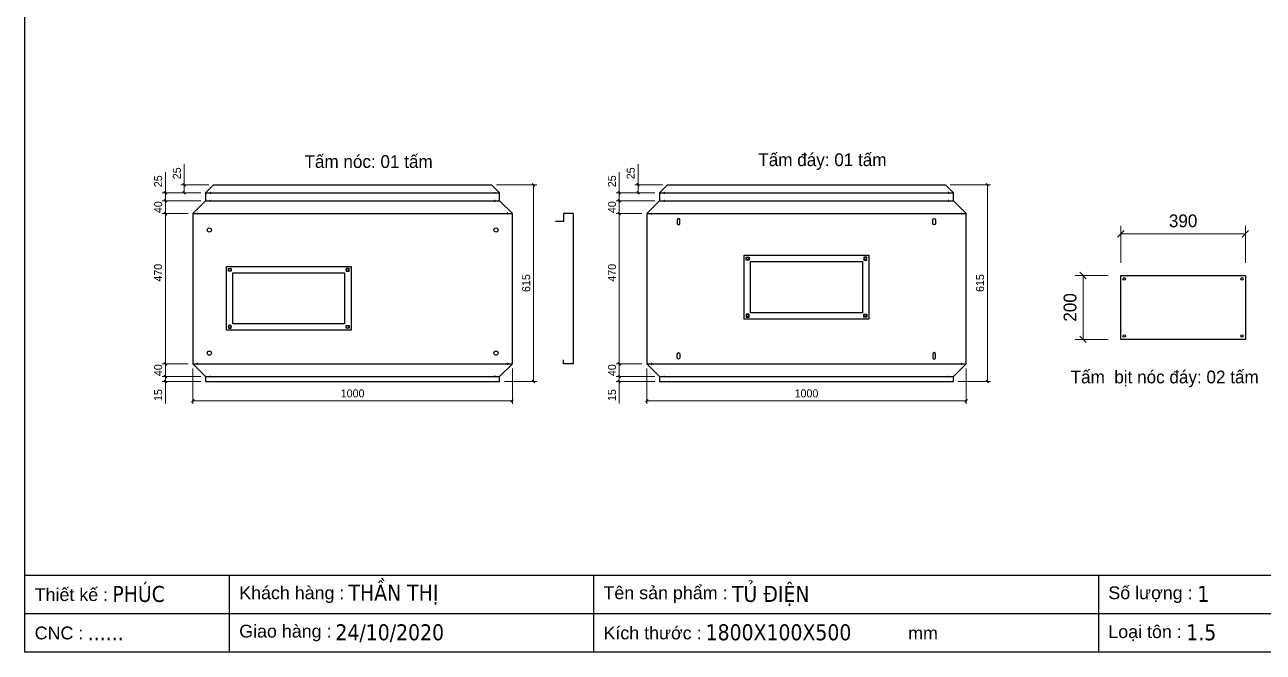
# Model space of a CAD drawing. Header units: millimetres. Extents: x 0 to 5940, y 0 to 4200.
# Drawn here: x 0 to 3876, y 0 to 1963 of the extents above; entities that cross this region are included whole.
import ezdxf
from ezdxf.enums import TextEntityAlignment as Align

# ---------------------------------------------------------------- set-up
doc = ezdxf.new("R2010")
doc.units = ezdxf.units.MM
doc.layers.add('CNC', color=7, linetype='Continuous')
doc.layers.add('DIM', color=253, linetype='Continuous')
doc.styles.add('Arial', font='arial.ttf')
doc.styles.add('Tahoma (Input Text)', font='tahoma.ttf')
doc.dimstyles.new('Dim-25', dxfattribs={"dimtxt": 25, "dimasz": 8, "dimexe": 10, "dimexo": 15, "dimgap": 10, "dimtad": 1, "dimdec": 0, "dimtxsty": 'Standard', "dimblk": 'OBLIQUE', "dimcen": 10, "dimclrd": 5, "dimclre": 5, "dimclrt": 3, "dimazin": 3, "dimtfac": 1, "dimtdec": 0, "dimtmove": 0, "dimatfit": 3, "dimldrblk": 'OBLIQUE', "dimlwd": 9, "dimlwe": 9})
doc.dimstyles.new('Dim-40', dxfattribs={"dimtxt": 40, "dimasz": 20, "dimexe": 25, "dimexo": 40, "dimgap": 20, "dimtad": 1, "dimdec": 0, "dimtxsty": 'Standard', "dimblk": 'OBLIQUE', "dimcen": 15, "dimclrd": 5, "dimclre": 5, "dimclrt": 3, "dimazin": 3, "dimtfac": 1, "dimtdec": 0, "dimtmove": 0, "dimatfit": 3, "dimldrblk": 'ARCHTICK', "dimlwd": 9, "dimlwe": 9})

# ---------------------------------------------------------------- blocks, each defined once
blk = doc.blocks.new('khungtenAsean2')
at = {"color": 7}
for p, q in [((2970, -1980), (0, -1980)), ((320, -1980), (320, -2100)), ((890, -1980), (890, -2100)), ((1680, -1980), (1680, -2100)), ((2020, -2040), (0, -2040))]:
    blk.add_line(p, q, dxfattribs=at)
blk.add_lwpolyline([(0, 0), (2970, 0), (2970, -2100), (0, -2100)], close=True, dxfattribs=at)
at = {"color": 2, "char_height": 20, "width": 917.634, "attachment_point": 4, "style": 'Arial'}
for s, insert in [('  Khách hàng :', (320, -2010)), ('  Tên sản phẩm :', (890, -2010)), ('  Số lượng :', (1680, -2010)), ('  Thiết kế :', (0, -2010)), ('  CNC :', (0, -2070)), ('  Giao hàng :', (320, -2070)), ('  Kích thước :', (890, -2070)), ('mm', (1382.3, -2070)), ('  Loại tôn :', (1680, -2070))]:
    blk.add_mtext(s, dxfattribs=dict(at, insert=insert))
at = {"color": 1, "style": 'Tahoma (Input Text)', "flags": 8}
for tag, p in [('#01', (137.1, -2021.3)), ('#03', (506.6, -2019.3)), ('#05', (1106.6, -2021.3)), ('#07', (1834.7, -2021.3)), ('#09', (2146.7, -2021.3)), ('#02', (98.5, -2081.3)), ('#04', (486.1, -2081.3)), ('#06', (1065.3, -2081.3)), ('#08', (1817.4, -2081.3)), ('#10', (2146.7, -2081.3))]:
    blk.add_attdef(tag, p, '', height=25, dxfattribs=at)
blk.add_attdef('#11', text='', height=25, dxfattribs=at).set_placement((2915, -2067.3), align=Align.CENTER)
blk = doc.blocks.new('*D22')
at = {"color": 0, "linetype": 'ByBlock', "lineweight": -2}
for p, q in [((530, 791), (522, 783)), ((1522, 783), (1530, 791))]:
    blk.add_line(p, q, dxfattribs=at)
at = {"layer": 'Defpoints', "color": 0, "transparency": 16777216}
for p in [(526, 902.5), (1526, 902.5), (1526, 787)]:
    blk.add_point(p, dxfattribs=at)
at = {"layer": 'DIM', "color": 5, "lineweight": 9, "transparency": 16777216}
for p, q in [((526, 887.5), (526, 777)), ((1526, 887.5), (1526, 777)), ((526, 787), (1526, 787))]:
    blk.add_line(p, q, dxfattribs=at)
at = {"layer": 'DIM', "color": 3, "transparency": 16777216, "insert": (1026, 809.8), "char_height": 25, "attachment_point": 5}
blk.add_mtext('1000', dxfattribs=at)
blk = doc.blocks.new('_Oblique')
at = {"color": 0, "linetype": 'ByBlock', "lineweight": -2}
blk.add_line((-0.5, -0.5), (0.5, 0.5), dxfattribs=at)
blk = doc.blocks.new('*D23')
at = {"color": 0, "linetype": 'ByBlock', "lineweight": -2}
for p, q in [((444.3, 1368.5), (436.3, 1376.5)), ((436.3, 906.5), (444.3, 898.5))]:
    blk.add_line(p, q, dxfattribs=at)
at = {"layer": 'Defpoints', "color": 0, "transparency": 16777216}
for p in [(526, 1372.5), (440.3, 902.5), (526, 902.5)]:
    blk.add_point(p, dxfattribs=at)
at = {"layer": 'DIM', "color": 5, "lineweight": 9, "transparency": 16777216}
for p, q in [((511, 1372.5), (430.3, 1372.5)), ((440.3, 1372.5), (440.3, 902.5)), ((511, 902.5), (430.3, 902.5))]:
    blk.add_line(p, q, dxfattribs=at)
at = {"layer": 'DIM', "color": 3, "transparency": 16777216, "insert": (417.5, 1187.5), "char_height": 25, "attachment_point": 5, "rotation": 90}
blk.add_mtext('470', dxfattribs=at)
blk = doc.blocks.new('*D24')
at = {"color": 0, "linetype": 'ByBlock', "lineweight": -2}
for p, q in [((444.3, 898.5), (436.3, 906.5)), ((436.3, 866.5), (444.3, 858.5))]:
    blk.add_line(p, q, dxfattribs=at)
at = {"layer": 'Defpoints', "color": 0, "transparency": 16777216}
for p in [(526, 902.5), (440.3, 862.5), (566, 862.5)]:
    blk.add_point(p, dxfattribs=at)
at = {"layer": 'DIM', "color": 5, "lineweight": 9, "transparency": 16777216}
for p, q in [((511, 902.5), (430.3, 902.5)), ((440.3, 902.5), (440.3, 862.5)), ((551, 862.5), (430.3, 862.5))]:
    blk.add_line(p, q, dxfattribs=at)
at = {"layer": 'DIM', "color": 3, "transparency": 16777216, "insert": (417.5, 882.5), "char_height": 25, "attachment_point": 5, "rotation": 90}
blk.add_mtext('40', dxfattribs=at)
blk = doc.blocks.new('*D25')
at = {"color": 0, "linetype": 'ByBlock', "lineweight": -2}
for p, q in [((436.3, 866.5), (444.3, 858.5)), ((444.3, 843.5), (436.3, 851.5))]:
    blk.add_line(p, q, dxfattribs=at)
at = {"layer": 'Defpoints', "color": 0, "transparency": 16777216}
for p in [(566, 862.5), (440.3, 847.5), (566, 847.5)]:
    blk.add_point(p, dxfattribs=at)
at = {"layer": 'DIM', "color": 5, "lineweight": 9, "transparency": 16777216}
for p, q in [((551, 862.5), (430.3, 862.5)), ((440.3, 862.5), (440.3, 870.5)), ((440.3, 862.5), (440.3, 847.5)), ((551, 847.5), (430.3, 847.5)), ((440.3, 847.5), (440.3, 777.8))]:
    blk.add_line(p, q, dxfattribs=at)
at = {"layer": 'DIM', "color": 3, "transparency": 16777216, "insert": (417.5, 804.6), "char_height": 25, "attachment_point": 5, "rotation": 90}
blk.add_mtext('15', dxfattribs=at)
blk = doc.blocks.new('*D26')
at = {"color": 0, "linetype": 'ByBlock', "lineweight": -2}
for p, q in [((1596.2, 1458.5), (1588.2, 1466.5)), ((1588.2, 851.5), (1596.2, 843.5))]:
    blk.add_line(p, q, dxfattribs=at)
at = {"layer": 'Defpoints', "color": 0, "transparency": 16777216}
for p in [(1461, 1462.5), (1486, 847.5), (1592.2, 847.5)]:
    blk.add_point(p, dxfattribs=at)
at = {"layer": 'DIM', "color": 5, "lineweight": 9, "transparency": 16777216}
for p, q in [((1476, 1462.5), (1602.2, 1462.5)), ((1592.2, 1462.5), (1592.2, 847.5)), ((1501, 847.5), (1602.2, 847.5))]:
    blk.add_line(p, q, dxfattribs=at)
at = {"layer": 'DIM', "color": 3, "transparency": 16777216, "insert": (1569.4, 1155), "char_height": 25, "attachment_point": 5, "rotation": 90}
blk.add_mtext('615', dxfattribs=at)
blk = doc.blocks.new('*D27')
at = {"color": 0, "linetype": 'ByBlock', "lineweight": -2}
for p, q in [((444.3, 1408.5), (436.3, 1416.5)), ((436.3, 1376.5), (444.3, 1368.5))]:
    blk.add_line(p, q, dxfattribs=at)
at = {"layer": 'Defpoints', "color": 0, "transparency": 16777216}
for p in [(440.3, 1412.5), (566, 1412.5), (526, 1372.5)]:
    blk.add_point(p, dxfattribs=at)
at = {"layer": 'DIM', "color": 5, "lineweight": 9, "transparency": 16777216}
for p, q in [((551, 1412.5), (430.3, 1412.5)), ((440.3, 1372.5), (440.3, 1412.5)), ((511, 1372.5), (430.3, 1372.5))]:
    blk.add_line(p, q, dxfattribs=at)
at = {"layer": 'DIM', "color": 3, "transparency": 16777216, "insert": (417.5, 1392.5), "char_height": 25, "attachment_point": 5, "rotation": 90}
blk.add_mtext('40', dxfattribs=at)
blk = doc.blocks.new('f3daunguoc')
at = {"layer": 'CNC', "color": 2, "lineweight": -3}
blk.add_circle((0, 0), 1.5, dxfattribs=at)
blk = doc.blocks.new('f2dauxuoi')
at = {"layer": 'CNC', "color": 2, "lineweight": -3}
blk.add_circle((0, 0), 1, dxfattribs=at)
blk = doc.blocks.new('*D28')
at = {"color": 0, "linetype": 'ByBlock', "lineweight": -2}
for p, q in [((444.3, 1433.5), (436.3, 1441.5)), ((436.3, 1416.5), (444.3, 1408.5))]:
    blk.add_line(p, q, dxfattribs=at)
at = {"layer": 'Defpoints', "color": 0, "transparency": 16777216}
for p in [(440.3, 1437.5), (566, 1437.5), (566, 1412.5)]:
    blk.add_point(p, dxfattribs=at)
at = {"layer": 'DIM', "color": 5, "lineweight": 9, "transparency": 16777216}
for p, q in [((440.3, 1437.5), (440.3, 1501.9)), ((551, 1437.5), (430.3, 1437.5)), ((440.3, 1412.5), (440.3, 1437.5)), ((551, 1412.5), (430.3, 1412.5))]:
    blk.add_line(p, q, dxfattribs=at)
at = {"layer": 'DIM', "color": 3, "transparency": 16777216, "insert": (417.5, 1473.7), "char_height": 25, "attachment_point": 5, "rotation": 90}
blk.add_mtext('25', dxfattribs=at)
blk = doc.blocks.new('*D29')
at = {"color": 0, "linetype": 'ByBlock', "lineweight": -2}
for p, q in [((502.9, 1458.5), (494.9, 1466.5)), ((494.9, 1441.5), (502.9, 1433.5))]:
    blk.add_line(p, q, dxfattribs=at)
at = {"layer": 'Defpoints', "color": 0, "transparency": 16777216}
for p in [(498.9, 1462.5), (566, 1437.5), (591, 1462.5)]:
    blk.add_point(p, dxfattribs=at)
at = {"layer": 'DIM', "color": 5, "lineweight": 9, "transparency": 16777216}
for p, q in [((498.9, 1462.5), (498.9, 1526.9)), ((576, 1462.5), (488.9, 1462.5)), ((551, 1437.5), (488.9, 1437.5)), ((498.9, 1437.5), (498.9, 1462.5))]:
    blk.add_line(p, q, dxfattribs=at)
at = {"layer": 'DIM', "color": 3, "transparency": 16777216, "insert": (476.1, 1498.7), "char_height": 25, "attachment_point": 5, "rotation": 90}
blk.add_mtext('25', dxfattribs=at)
blk = doc.blocks.new('*D30')
at = {"color": 0, "linetype": 'ByBlock', "lineweight": -2}
for p, q in [((1950.3, 791), (1942.3, 783)), ((2942.3, 783), (2950.3, 791))]:
    blk.add_line(p, q, dxfattribs=at)
at = {"layer": 'Defpoints', "color": 0, "transparency": 16777216}
for p in [(1946.3, 902.5), (2946.3, 902.5), (2946.3, 787)]:
    blk.add_point(p, dxfattribs=at)
at = {"layer": 'DIM', "color": 5, "lineweight": 9, "transparency": 16777216}
for p, q in [((1946.3, 887.5), (1946.3, 777)), ((2946.3, 887.5), (2946.3, 777)), ((1946.3, 787), (2946.3, 787))]:
    blk.add_line(p, q, dxfattribs=at)
at = {"layer": 'DIM', "color": 3, "transparency": 16777216, "insert": (2446.3, 809.8), "char_height": 25, "attachment_point": 5}
blk.add_mtext('1000', dxfattribs=at)
blk = doc.blocks.new('*D31')
at = {"color": 0, "linetype": 'ByBlock', "lineweight": -2}
for p, q in [((1864.6, 1368.5), (1856.6, 1376.5)), ((1856.6, 906.5), (1864.6, 898.5))]:
    blk.add_line(p, q, dxfattribs=at)
at = {"layer": 'Defpoints', "color": 0, "transparency": 16777216}
for p in [(1946.3, 1372.5), (1860.6, 902.5), (1946.3, 902.5)]:
    blk.add_point(p, dxfattribs=at)
at = {"layer": 'DIM', "color": 5, "lineweight": 9, "transparency": 16777216}
for p, q in [((1931.3, 1372.5), (1850.6, 1372.5)), ((1860.6, 1372.5), (1860.6, 902.5)), ((1931.3, 902.5), (1850.6, 902.5))]:
    blk.add_line(p, q, dxfattribs=at)
at = {"layer": 'DIM', "color": 3, "transparency": 16777216, "insert": (1837.8, 1187.5), "char_height": 25, "attachment_point": 5, "rotation": 90}
blk.add_mtext('470', dxfattribs=at)
blk = doc.blocks.new('*D32')
at = {"color": 0, "linetype": 'ByBlock', "lineweight": -2}
for p, q in [((1864.6, 898.5), (1856.6, 906.5)), ((1856.6, 866.5), (1864.6, 858.5))]:
    blk.add_line(p, q, dxfattribs=at)
at = {"layer": 'Defpoints', "color": 0, "transparency": 16777216}
for p in [(1946.3, 902.5), (1860.6, 862.5), (1986.3, 862.5)]:
    blk.add_point(p, dxfattribs=at)
at = {"layer": 'DIM', "color": 5, "lineweight": 9, "transparency": 16777216}
for p, q in [((1931.3, 902.5), (1850.6, 902.5)), ((1860.6, 902.5), (1860.6, 862.5)), ((1971.3, 862.5), (1850.6, 862.5))]:
    blk.add_line(p, q, dxfattribs=at)
at = {"layer": 'DIM', "color": 3, "transparency": 16777216, "insert": (1837.8, 882.5), "char_height": 25, "attachment_point": 5, "rotation": 90}
blk.add_mtext('40', dxfattribs=at)
blk = doc.blocks.new('*D33')
at = {"color": 0, "linetype": 'ByBlock', "lineweight": -2}
for p, q in [((1856.6, 866.5), (1864.6, 858.5)), ((1864.6, 843.5), (1856.6, 851.5))]:
    blk.add_line(p, q, dxfattribs=at)
at = {"layer": 'Defpoints', "color": 0, "transparency": 16777216}
for p in [(1986.3, 862.5), (1860.6, 847.5), (1986.3, 847.5)]:
    blk.add_point(p, dxfattribs=at)
at = {"layer": 'DIM', "color": 5, "lineweight": 9, "transparency": 16777216}
for p, q in [((1971.3, 862.5), (1850.6, 862.5)), ((1860.6, 862.5), (1860.6, 870.5)), ((1860.6, 862.5), (1860.6, 847.5)), ((1971.3, 847.5), (1850.6, 847.5)), ((1860.6, 847.5), (1860.6, 777.8))]:
    blk.add_line(p, q, dxfattribs=at)
at = {"layer": 'DIM', "color": 3, "transparency": 16777216, "insert": (1837.8, 804.6), "char_height": 25, "attachment_point": 5, "rotation": 90}
blk.add_mtext('15', dxfattribs=at)
blk = doc.blocks.new('*D34')
at = {"color": 0, "linetype": 'ByBlock', "lineweight": -2}
for p, q in [((3016.5, 1458.5), (3008.5, 1466.5)), ((3008.5, 851.5), (3016.5, 843.5))]:
    blk.add_line(p, q, dxfattribs=at)
at = {"layer": 'Defpoints', "color": 0, "transparency": 16777216}
for p in [(2881.3, 1462.5), (2906.3, 847.5), (3012.5, 847.5)]:
    blk.add_point(p, dxfattribs=at)
at = {"layer": 'DIM', "color": 5, "lineweight": 9, "transparency": 16777216}
for p, q in [((2896.3, 1462.5), (3022.5, 1462.5)), ((3012.5, 1462.5), (3012.5, 847.5)), ((2921.3, 847.5), (3022.5, 847.5))]:
    blk.add_line(p, q, dxfattribs=at)
at = {"layer": 'DIM', "color": 3, "transparency": 16777216, "insert": (2989.7, 1155), "char_height": 25, "attachment_point": 5, "rotation": 90}
blk.add_mtext('615', dxfattribs=at)
blk = doc.blocks.new('*D35')
at = {"color": 0, "linetype": 'ByBlock', "lineweight": -2}
for p, q in [((1864.6, 1408.5), (1856.6, 1416.5)), ((1856.6, 1376.5), (1864.6, 1368.5))]:
    blk.add_line(p, q, dxfattribs=at)
at = {"layer": 'Defpoints', "color": 0, "transparency": 16777216}
for p in [(1860.6, 1412.5), (1986.3, 1412.5), (1946.3, 1372.5)]:
    blk.add_point(p, dxfattribs=at)
at = {"layer": 'DIM', "color": 5, "lineweight": 9, "transparency": 16777216}
for p, q in [((1971.3, 1412.5), (1850.6, 1412.5)), ((1860.6, 1372.5), (1860.6, 1412.5)), ((1931.3, 1372.5), (1850.6, 1372.5))]:
    blk.add_line(p, q, dxfattribs=at)
at = {"layer": 'DIM', "color": 3, "transparency": 16777216, "insert": (1837.8, 1392.5), "char_height": 25, "attachment_point": 5, "rotation": 90}
blk.add_mtext('40', dxfattribs=at)
blk = doc.blocks.new('*D36')
at = {"color": 0, "linetype": 'ByBlock', "lineweight": -2}
for p, q in [((1864.6, 1433.5), (1856.6, 1441.5)), ((1856.6, 1416.5), (1864.6, 1408.5))]:
    blk.add_line(p, q, dxfattribs=at)
at = {"layer": 'Defpoints', "color": 0, "transparency": 16777216}
for p in [(1860.6, 1437.5), (1986.3, 1437.5), (1986.3, 1412.5)]:
    blk.add_point(p, dxfattribs=at)
at = {"layer": 'DIM', "color": 5, "lineweight": 9, "transparency": 16777216}
for p, q in [((1860.6, 1437.5), (1860.6, 1501.9)), ((1971.3, 1437.5), (1850.6, 1437.5)), ((1860.6, 1412.5), (1860.6, 1437.5)), ((1971.3, 1412.5), (1850.6, 1412.5))]:
    blk.add_line(p, q, dxfattribs=at)
at = {"layer": 'DIM', "color": 3, "transparency": 16777216, "insert": (1837.8, 1473.7), "char_height": 25, "attachment_point": 5, "rotation": 90}
blk.add_mtext('25', dxfattribs=at)
blk = doc.blocks.new('*D37')
at = {"color": 0, "linetype": 'ByBlock', "lineweight": -2}
for p, q in [((1923.2, 1458.5), (1915.2, 1466.5)), ((1915.2, 1441.5), (1923.2, 1433.5))]:
    blk.add_line(p, q, dxfattribs=at)
at = {"layer": 'Defpoints', "color": 0, "transparency": 16777216}
for p in [(1919.2, 1462.5), (1986.3, 1437.5), (2011.3, 1462.5)]:
    blk.add_point(p, dxfattribs=at)
at = {"layer": 'DIM', "color": 5, "lineweight": 9, "transparency": 16777216}
for p, q in [((1919.2, 1462.5), (1919.2, 1526.9)), ((1996.3, 1462.5), (1909.2, 1462.5)), ((1971.3, 1437.5), (1909.2, 1437.5)), ((1919.2, 1437.5), (1919.2, 1462.5))]:
    blk.add_line(p, q, dxfattribs=at)
at = {"layer": 'DIM', "color": 3, "transparency": 16777216, "insert": (1896.4, 1498.7), "char_height": 25, "attachment_point": 5, "rotation": 90}
blk.add_mtext('25', dxfattribs=at)
blk = doc.blocks.new('ovan8.5x20')
at = {"layer": 'CNC', "color": 2, "lineweight": -3}
for p, q in [((5.7, 4.2), (-5.8, 4.2)), ((-5.8, -4.2), (5.7, -4.2))]:
    blk.add_line(p, q, dxfattribs=at)
for centre, start, end in [((-5.8, 0), 90, 270), ((5.7, 0), 270, 90)]:
    blk.add_arc(centre, 4.25, start, end, dxfattribs=at)
blk = doc.blocks.new('*D55')
at = {"color": 0, "linetype": 'ByBlock', "lineweight": -2}
for p, q in [((3440.1, 1319.3), (3420.1, 1299.3)), ((3810.1, 1299.3), (3830.1, 1319.3))]:
    blk.add_line(p, q, dxfattribs=at)
at = {"layer": 'Defpoints', "color": 0, "transparency": 16777216}
for p in [(3820.1, 1309.3), (3430.1, 1178.9), (3820.1, 1178.9)]:
    blk.add_point(p, dxfattribs=at)
at = {"layer": 'DIM', "color": 5, "lineweight": 9, "transparency": 16777216}
for p, q in [((3430.1, 1218.9), (3430.1, 1334.3)), ((3820.1, 1218.9), (3820.1, 1334.3)), ((3430.1, 1309.3), (3820.1, 1309.3))]:
    blk.add_line(p, q, dxfattribs=at)
at = {"layer": 'DIM', "color": 3, "transparency": 16777216, "insert": (3625.1, 1349.7), "char_height": 40, "attachment_point": 5}
blk.add_mtext('390', dxfattribs=at)
blk = doc.blocks.new('_ArchTick')
at = {"color": 0, "const_width": 0.15}
blk.add_lwpolyline([(-0.5, -0.5), (0.5, 0.5)], dxfattribs=at)
blk = doc.blocks.new('*D56')
at = {"color": 0, "linetype": 'ByBlock', "lineweight": -2}
for p, q in [((3321.8, 1168.9), (3301.8, 1188.9)), ((3301.8, 988.9), (3321.8, 968.9))]:
    blk.add_line(p, q, dxfattribs=at)
at = {"layer": 'Defpoints', "color": 0, "transparency": 16777216}
for p in [(3430.1, 1178.9), (3311.8, 978.9), (3430.1, 978.9)]:
    blk.add_point(p, dxfattribs=at)
at = {"layer": 'DIM', "color": 5, "lineweight": 9, "transparency": 16777216}
for p, q in [((3390.1, 1178.9), (3286.8, 1178.9)), ((3311.8, 1178.9), (3311.8, 978.9)), ((3390.1, 978.9), (3286.8, 978.9))]:
    blk.add_line(p, q, dxfattribs=at)
at = {"layer": 'DIM', "color": 3, "transparency": 16777216, "insert": (3271.4, 1078.9), "char_height": 40, "attachment_point": 5, "rotation": 90}
blk.add_mtext('200', dxfattribs=at)

msp = doc.modelspace()

# ---------------------------------------------------------------- linework, layer by layer
at = {"color": 7}
for p, q in [((566, 1437.5), (591, 1462.5)), ((566, 1437.5), (1486, 1437.5)), ((591, 1462.5), (1461, 1462.5)), ((1486, 1437.5), (1461, 1462.5)), ((1986.3, 1437.5), (2011.3, 1462.5)), ((1986.3, 1437.5), (2906.3, 1437.5)), ((2011.3, 1462.5), (2881.3, 1462.5)), ((2906.3, 1437.5), (2881.3, 1462.5)), ((566, 1412.5), (526, 1372.5)), ((566, 1412.5), (1486, 1412.5)), ((1486, 1412.5), (1526, 1372.5)), ((1986.3, 1412.5), (1946.3, 1372.5)), ((1986.3, 1412.5), (2906.3, 1412.5)), ((2906.3, 1412.5), (2946.3, 1372.5)), ((526, 1372.5), (1526, 1372.5)), ((1716.4, 1372.5), (1686.4, 1372.5)), ((1686.4, 1372.5), (1686.4, 1347.5)), ((1716.4, 1372.5), (1716.4, 902.5)), ((1946.3, 1372.5), (2946.3, 1372.5)), ((1686.4, 1347.5), (1661.4, 1347.5)), ((526, 902.5), (1526, 902.5)), ((526, 902.5), (566, 862.5)), ((1526, 902.5), (1486, 862.5)), ((1686.4, 902.5), (1686.4, 914.5)), ((1716.4, 902.5), (1686.4, 902.5)), ((1946.3, 902.5), (2946.3, 902.5)), ((1946.3, 902.5), (1986.3, 862.5)), ((2946.3, 902.5), (2906.3, 862.5)), ((566, 862.5), (1486, 862.5)), ((1986.3, 862.5), (2906.3, 862.5))]:
    msp.add_line(p, q, dxfattribs=at)
for points in [[(566, 1437.5), (566, 1412.5)], [(1486, 1412.5), (1486, 1437.5)], [(1986.3, 1437.5), (1986.3, 1412.5)], [(2906.3, 1412.5), (2906.3, 1437.5)], [(526, 1372.5), (526, 902.5)], [(1526, 902.5), (1526, 1372.5)], [(1946.3, 1372.5), (1946.3, 902.5)], [(2946.3, 902.5), (2946.3, 1372.5)], [(566, 862.5), (566, 847.5), (1486, 847.5), (1486, 862.5)], [(1986.3, 862.5), (1986.3, 847.5), (2906.3, 847.5), (2906.3, 862.5)]]:
    msp.add_lwpolyline(points, dxfattribs=at)
for points in [[(2251.3, 1242.5), (2641.3, 1242.5), (2641.3, 1042.5), (2251.3, 1042.5)], [(631, 1207.5), (1021, 1207.5), (1021, 1007.5), (631, 1007.5)], [(3430.1, 1178.9), (3820.1, 1178.9), (3820.1, 978.9), (3430.1, 978.9)]]:
    msp.add_lwpolyline(points, close=True, dxfattribs=at)
at = {"color": 2}
for points in [[(2266.6, 1227.2), (2257.6, 1227.2), (2257.6, 1236.2), (2266.6, 1236.2)], [(2271.3, 1222.5), (2621.3, 1222.5), (2621.3, 1062.5), (2271.3, 1062.5)], [(2626.1, 1227.2), (2635.1, 1227.2), (2635.1, 1236.2), (2626.1, 1236.2)], [(646.2, 1192.2), (637.2, 1192.2), (637.2, 1201.2), (646.2, 1201.2)], [(651, 1187.5), (1001, 1187.5), (1001, 1027.5), (651, 1027.5)], [(1005.7, 1192.2), (1014.7, 1192.2), (1014.7, 1201.2), (1005.7, 1201.2)], [(2266.6, 1057.7), (2257.6, 1057.7), (2257.6, 1048.7), (2266.6, 1048.7)], [(2626.1, 1057.7), (2635.1, 1057.7), (2635.1, 1048.7), (2626.1, 1048.7)], [(646.2, 1022.7), (637.2, 1022.7), (637.2, 1013.7), (646.2, 1013.7)], [(1005.7, 1022.7), (1014.7, 1022.7), (1014.7, 1013.7), (1005.7, 1013.7)]]:
    msp.add_lwpolyline(points, close=True, dxfattribs=at)
for centre in [(577.5, 1321), (1474.5, 1321), (577.5, 936), (1474.5, 936)]:
    msp.add_circle(centre, 6.5, dxfattribs=at)
at = {"color": 7}
for centre in [(2262.1, 1231.7), (2630.6, 1231.7), (641.7, 1196.7), (1010.2, 1196.7), (3440.9, 1168.1), (3809.4, 1168.1), (2262.1, 1053.2), (2630.6, 1053.2), (641.7, 1018.2), (1010.2, 1018.2), (3440.9, 989.6), (3809.4, 989.6)]:
    msp.add_circle(centre, 4, dxfattribs=at)

# ---------------------------------------------------------------- block references
ref = msp.add_blockref('khungtenAsean2', (0, 4200), dxfattribs=dict(at, xscale=2, yscale=2, zscale=2))
ref.add_attrib('#08', '1.5', (3634.9, 37.4), dxfattribs={"color": 1, "height": 50, "style": 'Tahoma (Input Text)'})
ref.add_attrib('#07', '1', (3669.4, 157.4), dxfattribs={"color": 1, "height": 50, "style": 'Tahoma (Input Text)'})
ref.add_attrib('#06', '1800X100X500', (2130.7, 37.4), dxfattribs={"color": 1, "height": 50, "style": 'Tahoma (Input Text)'})
ref.add_attrib('#05', 'TỦ ĐIỆN', (2213.3, 157.4), dxfattribs={"color": 1, "height": 50, "style": 'Tahoma (Input Text)'})
ref.add_attrib('#04', '24/10/2020', (972.2, 37.4), dxfattribs={"color": 1, "height": 50, "style": 'Tahoma (Input Text)'})
ref.add_attrib('#03', 'THẦN THỊ', (1013.1, 161.4), dxfattribs={"color": 1, "height": 50, "style": 'Tahoma (Input Text)'})
ref.add_attrib('#02', '......', (196.9, 37.4), dxfattribs={"color": 1, "height": 50, "style": 'Tahoma (Input Text)'})
ref.add_attrib('#01', 'PHÚC', (274.1, 157.4), dxfattribs={"color": 1, "height": 50, "style": 'Tahoma (Input Text)'})
at = {"lineweight": -3, "xscale": -1, "rotation": 90}
for name, p in [('f2dauxuoi', (581, 1437.5)), ('f3daunguoc', (2001.3, 1437.5)), ('f3daunguoc', (2891.3, 1437.5)), ('f3daunguoc', (1471, 1412.5)), ('f2dauxuoi', (2001.3, 1412.5)), ('f2dauxuoi', (2891.3, 1412.5)), ('f3daunguoc', (1511, 1372.5)), ('f2dauxuoi', (1961.3, 1372.5)), ('f2dauxuoi', (2931.3, 1372.5)), ('f3daunguoc', (1511, 902.5)), ('f2dauxuoi', (1961.3, 902.5)), ('f2dauxuoi', (2931.3, 902.5)), ('f3daunguoc', (1471, 862.5)), ('f2dauxuoi', (2001.3, 862.5)), ('f2dauxuoi', (2891.3, 862.5))]:
    msp.add_blockref(name, p, dxfattribs=at)
at = {"lineweight": -3, "rotation": 270}
for name, p in [('f2dauxuoi', (1471, 1437.5)), ('f3daunguoc', (581, 1412.5)), ('f3daunguoc', (541, 1372.5)), ('f3daunguoc', (541, 902.5)), ('f3daunguoc', (581, 862.5))]:
    msp.add_blockref(name, p, dxfattribs=at)
at = {"layer": 'CNC', "lineweight": -3}
for p, rotation in [((2046.3, 1347.5), 270), ((2846.3, 927.5), 90)]:
    msp.add_blockref('ovan8.5x20', p, dxfattribs=dict(at, rotation=rotation))
at = {"layer": 'CNC', "lineweight": -3, "xscale": -1}
for p, rotation in [((2846.3, 1347.5), 90), ((2046.3, 927.5), 270)]:
    msp.add_blockref('ovan8.5x20', p, dxfattribs=dict(at, rotation=rotation))

# ---------------------------------------------------------------- texts
at = {"color": 7, "char_height": 40, "width": 915, "attachment_point": 5}
for s, insert in [('Tấm nóc: 01 tấm', (1076, 1535.1)), ('Tấm đáy: 01 tấm', (2496.3, 1535.1)), ('Tấm  bịt nóc đáy: 02 tấm', (3567.4, 855.3))]:
    msp.add_mtext(s, dxfattribs=dict(at, insert=insert))

# ---------------------------------------------------------------- dimensions: what is measured, and where the dimension line sits
at = {"layer": 'DIM', "color": 7}
for base, p1, p2, angle, picture, middle in [((498.9, 1462.5), (566, 1437.5), (591, 1462.5), 90, '*D29', (476.1, 1498.7)), ((1919.2, 1462.5), (1986.3, 1437.5), (2011.3, 1462.5), 90, '*D37', (1896.4, 1498.7)), ((440.3, 1437.5), (566, 1412.5), (566, 1437.5), 90, '*D28', (417.5, 1473.7)), ((1860.6, 1437.5), (1986.3, 1412.5), (1986.3, 1437.5), 90, '*D36', (1837.8, 1473.7)), ((1592.2, 847.5), (1461, 1462.5), (1486, 847.5), 270, '*D26', (1569.4, 1155)), ((3012.5, 847.5), (2881.3, 1462.5), (2906.3, 847.5), 270, '*D34', (2989.7, 1155)), ((1526, 787), (526, 902.5), (1526, 902.5), 180, '*D22', (1026, 809.8)), ((2946.3, 787), (1946.3, 902.5), (2946.3, 902.5), 180, '*D30', (2446.3, 809.8)), ((440.3, 847.5), (566, 862.5), (566, 847.5), 270, '*D25', (417.5, 804.6)), ((1860.6, 847.5), (1986.3, 862.5), (1986.3, 847.5), 270, '*D33', (1837.8, 804.6))]:
    dim = msp.add_linear_dim(base=base, p1=p1, p2=p2, angle=angle, dimstyle='Dim-25', dxfattribs=at)
    dim.commit()
    dim.dimension.update_dxf_attribs({"geometry": picture, "text_midpoint": middle})
for base, p1, p2, picture, middle in [((440.3, 1412.5), (526, 1372.5), (566, 1412.5), '*D27', (440.3, 1392.5)), ((1860.6, 1412.5), (1946.3, 1372.5), (1986.3, 1412.5), '*D35', (1860.6, 1392.5)), ((440.3, 902.5), (526, 1372.5), (526, 902.5), '*D23', (440.3, 1187.5)), ((1860.6, 902.5), (1946.3, 1372.5), (1946.3, 902.5), '*D31', (1860.6, 1187.5)), ((440.3, 862.5), (526, 902.5), (566, 862.5), '*D24', (440.3, 882.5)), ((1860.6, 862.5), (1946.3, 902.5), (1986.3, 862.5), '*D32', (1860.6, 882.5))]:
    dim = msp.add_linear_dim(base=base, p1=p1, p2=p2, angle=270, dimstyle='Dim-25', dxfattribs=at)
    dim.commit()
    dim.dimension.update_dxf_attribs({"geometry": picture, "text_midpoint": middle, "dimtype": 160})
at = {"layer": 'DIM', "color": 2}
dim = msp.add_linear_dim(base=(3820.1, 1309.3), p1=(3430.1, 1178.9), p2=(3820.1, 1178.9), dimstyle='Dim-40', dxfattribs=at)
dim.commit()
dim.dimension.update_dxf_attribs({"geometry": '*D55', "text_midpoint": (3625.1, 1349.7)})
dim = msp.add_linear_dim(base=(3311.8, 978.9), p1=(3430.1, 1178.9), p2=(3430.1, 978.9), angle=90, dimstyle='Dim-40', dxfattribs=at)
dim.commit()
dim.dimension.update_dxf_attribs({"geometry": '*D56', "text_midpoint": (3271.4, 1078.9)})

doc.saveas('drawing.dxf')
